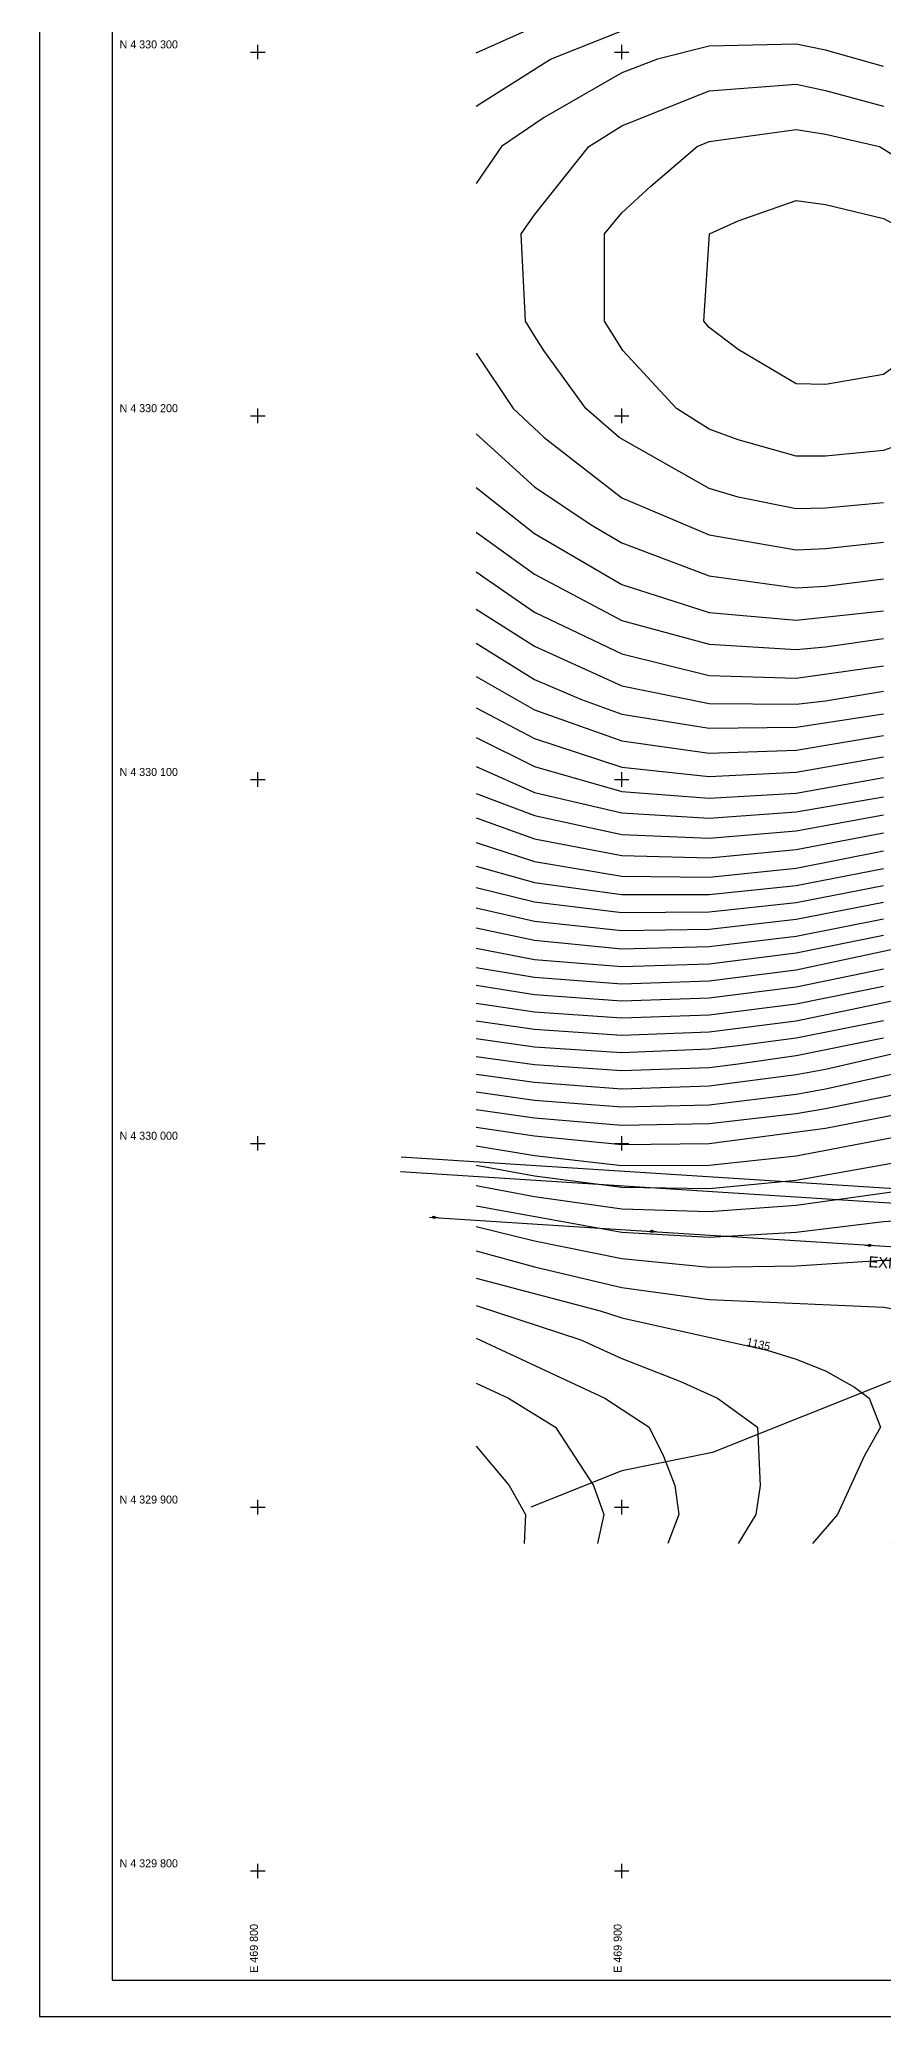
# Model space of a CAD drawing. Header units: metres. Extents: x 469740 to 470929, y 4329760 to 4330601.
# Drawn here: x 469740 to 469972, y 4329760 to 4330303 of the extents above; entities that cross this region are included whole.
import ezdxf
from ezdxf.enums import TextEntityAlignment as Align

# ---------------------------------------------------------------- set-up
doc = ezdxf.new("R2010")
doc.units = ezdxf.units.M
for name, color, linetype in [('EXISTING-OHL-33KV', 6, 'Continuous'), ('EXISTING-TRACK', 251, 'Continuous'), ('GRID-COORDINATES', 8, 'Continuous'), ('STREAM-DRY', 150, 'Continuous'), ('TITLE-FRAME', 7, 'Continuous'), ('TOPO-CONTOUR-MAJOR', 8, 'Continuous'), ('TOPO-CONTOUR-MINOR', 252, 'Continuous'), ('TOPO-TEXT', 8, 'Continuous')]:
    doc.layers.add(name, color=color, linetype=linetype)

# ---------------------------------------------------------------- blocks, each defined once
blk = doc.blocks.new('POLE_MV_CONCRETE')
blk.add_line((-1.2, 0), (1.2, 0))
blk.add_circle((0, 0), 0.35)
blk = doc.blocks.new('FRAME_A0')
at = {"layer": 'TITLE-FRAME'}
for points in [[(0, 0), (1189, 0), (1189, 841), (0, 841)], [(20, 10), (1179, 10), (1179, 831), (20, 831)]]:
    blk.add_lwpolyline(points, close=True, dxfattribs=at)

msp = doc.modelspace()

# ---------------------------------------------------------------- linework, layer by layer
at = {"layer": 'EXISTING-OHL-33KV'}
msp.add_lwpolyline([(469848.39, 4329979.66), (469908.27, 4329975.82), (469968.14, 4329971.98), (470028.02, 4329968.14), (470087.9, 4329964.3), (470147.77, 4329960.47), (470207.65, 4329956.63), (470267.53, 4329952.79), (470327.4, 4329948.95), (470387.28, 4329945.11), (470447.16, 4329941.27), (470507.04, 4329937.44), (470566.91, 4329933.6)], dxfattribs=at)
at = {"layer": 'EXISTING-TRACK'}
for p, q in [((469839.43, 4329996.26), (470577.92, 4329948.93)), ((469839.18, 4329992.27), (470577.66, 4329944.93))]:
    msp.add_line(p, q, dxfattribs=at)
at = {"layer": 'GRID-COORDINATES'}
for p, q in [((469798, 4330300), (469802, 4330300)), ((469800, 4330298), (469800, 4330302)), ((469898, 4330300), (469902, 4330300)), ((469900, 4330298), (469900, 4330302)), ((469800, 4330198), (469800, 4330202)), ((469900, 4330198), (469900, 4330202)), ((469798, 4330200), (469802, 4330200)), ((469898, 4330200), (469902, 4330200)), ((469798, 4330100), (469802, 4330100)), ((469800, 4330098), (469800, 4330102)), ((469898, 4330100), (469902, 4330100)), ((469900, 4330098), (469900, 4330102)), ((469798, 4330000), (469802, 4330000)), ((469800, 4329998), (469800, 4330002)), ((469898, 4330000), (469902, 4330000)), ((469900, 4329998), (469900, 4330002)), ((469800, 4329898), (469800, 4329902)), ((469900, 4329898), (469900, 4329902)), ((469798, 4329900), (469802, 4329900)), ((469898, 4329900), (469902, 4329900)), ((469798, 4329800), (469802, 4329800)), ((469800, 4329798), (469800, 4329802)), ((469898, 4329800), (469902, 4329800)), ((469900, 4329798), (469900, 4329802))]:
    msp.add_line(p, q, dxfattribs=at)
at = {"layer": 'STREAM-DRY'}
msp.add_lwpolyline([(470275, 4330000), (470237.5, 4330018.75), (470200, 4330025), (470150, 4330015), (470100, 4329995), (470025, 4329955), (469925, 4329915), (469900, 4329910), (469875, 4329900)], dxfattribs=at)
at = {"layer": 'TOPO-CONTOUR-MAJOR'}
for points in [[(469972, 4330296.07), (469956, 4330300.53), (469948, 4330302.13), (469924, 4330301.63), (469909.88, 4330298), (469900, 4330294.3), (469878.68, 4330282), (469867, 4330274), (469860, 4330263.89)], [(469860, 4330217.19), (469870.17, 4330202), (469878.66, 4330194), (469900, 4330177.43), (469924, 4330167.25), (469948, 4330163.19), (469956, 4330163.56), (469972, 4330165.28)], [(469860, 4330146.87), (469876, 4330136.71), (469900, 4330125.8), (469924, 4330120.94), (469948, 4330120.75), (469956, 4330121.68), (469972, 4330124.32)], [(469860, 4330103.62), (469876, 4330096.47), (469900, 4330090.83), (469924, 4330089.42), (469948, 4330091.13), (469972, 4330095.3)], [(469860, 4330070.3), (469876, 4330066.4), (469900, 4330063.47), (469924, 4330063.65), (469948, 4330066.26), (469972, 4330070.87)], [(469860, 4330043.46), (469876, 4330040.93), (469900, 4330039.19), (469924, 4330040), (469948, 4330043.03), (469972, 4330048.01)], [(469860, 4330019.04), (469876, 4330016.8), (469900, 4330015.03), (469924, 4330015.78), (469948, 4330018.9), (469956, 4330020.43), (470020, 4330035.11)], [(469860, 4329993.98), (469876, 4329991.06), (469900, 4329987.98), (469924, 4329987.6), (469948, 4329989.91), (470004, 4329999.9), (470019.41, 4330002), (470028, 4330002.61), (470052, 4330001.97), (470060, 4329999.83), (470068, 4329996.94), (470073.8, 4329994), (470076, 4329991.6), (470079.27, 4329986), (470082.61, 4329978), (470079.41, 4329970), (470074.18, 4329962), (470070.23, 4329954), (470065.41, 4329946), (470060, 4329938), (470051.52, 4329922), (470046.61, 4329914), (470033.41, 4329890)], [(469860, 4329962.98), (469894.04, 4329954), (469900, 4329952.04), (469940, 4329943.17), (469948, 4329940.69), (469956, 4329937.44), (469964, 4329932.95), (469967.98, 4329930), (469971.13, 4329922), (469966.63, 4329914), (469959.28, 4329898), (469952.47, 4329890)]]:
    msp.add_lwpolyline(points, dxfattribs=at)
at = {"layer": 'TOPO-CONTOUR-MINOR'}
for points in [[(469860, 4330299.75), (469876, 4330306.94)], [(469860, 4330285.15), (469880.46, 4330298), (469900, 4330305.8)], [(469972, 4330176.12), (469956, 4330174.6), (469948, 4330174.39), (469932, 4330177.66), (469924, 4330180.01), (469899.28, 4330194), (469890.12, 4330202), (469878.62, 4330218), (469876, 4330221.97), (469873.59, 4330226), (469872.35, 4330250), (469876, 4330255.23), (469890.95, 4330274), (469900, 4330279.69), (469924, 4330289.38), (469948, 4330291.16), (469956, 4330289.46), (469972, 4330285.13)], [(469860, 4330195.06), (469876, 4330180.45), (469891.65, 4330170), (469900, 4330165.12), (469924, 4330155.98), (469948, 4330152.7), (469956, 4330153.2), (469972, 4330155.18)], [(469860, 4330180.28), (469876, 4330167.69), (469900, 4330153.66), (469924, 4330145.91), (469948, 4330143.8), (469972, 4330146.38)], [(469860, 4330168.04), (469876, 4330156.44), (469900, 4330143.72), (469924, 4330137.21), (469948, 4330135.72), (469956, 4330136.53), (469972, 4330138.81)], [(469860, 4330157.15), (469876, 4330146.02), (469900, 4330134.57), (469924, 4330128.66), (469948, 4330127.87), (469972, 4330131.28)], [(469860, 4330137.51), (469876, 4330127.56), (469888.94, 4330122), (469900, 4330117.98), (469924, 4330114.13), (469948, 4330114.44), (469972, 4330118.09)], [(469860, 4330128.3), (469876, 4330119.18), (469900, 4330110.62), (469924, 4330107.31), (469948, 4330108.13), (469972, 4330112.16)], [(469860, 4330119.7), (469876, 4330111.34), (469900, 4330103.43), (469924, 4330100.81), (469948, 4330102.03), (469972, 4330106.24)], [(469860, 4330111.6), (469876, 4330103.64), (469900, 4330096.73), (469924, 4330094.91), (469948, 4330096.31), (469972, 4330100.58)], [(469860, 4330096.19), (469876, 4330090.1), (469900, 4330084.94), (469924, 4330083.92), (469948, 4330085.95), (469972, 4330090.34)], [(469860, 4330089.47), (469876, 4330083.73), (469900, 4330079.11), (469924, 4330078.49), (469948, 4330080.79), (469972, 4330085.38)], [(469860, 4330082.75), (469876, 4330077.48), (469900, 4330073.44), (469924, 4330073.2), (469948, 4330075.68), (469972, 4330080.44)], [(469860, 4330076.18), (469876, 4330071.68), (469900, 4330068.45), (469924, 4330068.43), (469948, 4330070.89), (469972, 4330075.54)], [(469860, 4330064.76), (469876, 4330061.12), (469900, 4330058.48), (469924, 4330058.87), (469948, 4330061.62), (469972, 4330066.32)], [(469860, 4330059.22), (469876, 4330055.84), (469900, 4330053.5), (469924, 4330054.09), (469948, 4330056.99), (469972, 4330061.76)], [(469860, 4330053.67), (469876, 4330050.56), (469900, 4330048.6), (469924, 4330049.33), (469948, 4330052.36), (469972, 4330057.21)], [(469860, 4330048.35), (469876, 4330045.72), (469900, 4330043.89), (469924, 4330044.66), (469948, 4330047.7), (469980, 4330054.57)], [(469860, 4330038.57), (469876, 4330036.14), (469900, 4330034.49), (469924, 4330035.33), (469948, 4330038.36), (469972, 4330043.26)], [(469860, 4330033.68), (469876, 4330031.36), (469900, 4330029.78), (469924, 4330030.66), (469948, 4330033.69), (469980, 4330040.4)], [(469860, 4330028.79), (469876, 4330026.57), (469900, 4330025.02), (469924, 4330026), (469932, 4330026.95), (469948, 4330029.02), (469972, 4330033.76)], [(469860, 4330023.91), (469876, 4330021.69), (469900, 4330020.04), (469924, 4330020.9), (469932, 4330021.9), (469948, 4330024.15), (469972, 4330029.01)], [(469860, 4330014.19), (469876, 4330011.9), (469900, 4330010.01), (469924, 4330010.61), (469948, 4330013.57), (469956, 4330015.03), (469980, 4330020.27)], [(469860, 4330004.47), (469876, 4330002.1), (469900, 4329999.68), (469924, 4330000), (469956, 4330004.14), (470028, 4330018.2)], [(469860, 4330009.33), (469876, 4330007), (469900, 4330004.98), (469924, 4330005.45), (469948, 4330008.22), (469956, 4330009.58), (469980, 4330014.47)], [(469860, 4329999.36), (469876, 4329996.64), (469900, 4329993.96), (469924, 4329993.98), (469948, 4329996.62), (469996, 4330005.73), (470020, 4330009.42), (470028, 4330010.41), (470052, 4330011.54), (470076, 4330009.84), (470092, 4330006.47), (470100, 4330004.31), (470104.24, 4330002), (470106.61, 4329994), (470104.91, 4329978), (470099.47, 4329970), (470091.49, 4329962), (470085.49, 4329954), (470072.15, 4329938), (470068, 4329932.17), (470056.65, 4329914), (470043.4, 4329890)], [(469860, 4329988.4), (469876, 4329985.37), (469900, 4329981.99), (469924, 4329981.23), (469948, 4329983.02), (469996, 4329989.67), (470004, 4329990.45), (470020, 4329990.93), (470028, 4329990.53), (470036, 4329988.61), (470044, 4329986.04), (470052, 4329982.02), (470056.75, 4329978), (470058.02, 4329970), (470054.66, 4329954), (470051.74, 4329946), (470047.39, 4329938), (470040.14, 4329922), (470035.64, 4329914), (470028, 4329898.66), (470022.47, 4329890)], [(469860, 4329982.83), (469900, 4329975.64), (469924, 4329974.19), (469948, 4329975.63), (469972, 4329978.53), (469996, 4329980.22), (470004, 4329980.18), (470020, 4329978.33), (470028, 4329974.98), (470033.19, 4329970), (470035.7, 4329962), (470037.39, 4329954), (470036.37, 4329946), (470028.46, 4329922), (470014.77, 4329898), (470009.08, 4329890)], [(469860, 4329977.11), (469876, 4329973.25), (469900, 4329968.37), (469924, 4329965.96), (469948, 4329966.36), (469972, 4329967.93), (469980, 4329967.93), (469996, 4329966.78), (470004, 4329964.29), (470007.67, 4329962), (470012, 4329958.68), (470016.71, 4329954), (470018.91, 4329946), (470016.21, 4329930), (470013.76, 4329922), (470004, 4329904.01), (470000.29, 4329898), (469993.5, 4329890)], [(469860, 4329970.45), (469876, 4329966.08), (469900, 4329960.4), (469924, 4329957.11), (469972, 4329955), (469978.09, 4329954), (469988, 4329949.7), (469993.81, 4329946), (469996, 4329939.42), (469997.63, 4329930), (469996.5, 4329922), (469981.4, 4329898), (469974.04, 4329890)], [(469860, 4329955.45), (469888.81, 4329946), (469900, 4329940.85), (469916, 4329934.67), (469926.35, 4329930), (469937.35, 4329922), (469938.05, 4329906), (469936.88, 4329898), (469932.04, 4329890)], [(469860, 4329946.42), (469895.38, 4329930), (469907.58, 4329922), (469911.45, 4329914), (469914.57, 4329906), (469915.7, 4329898), (469912.64, 4329890)], [(469860, 4329934.05), (469868.88, 4329930), (469881.85, 4329922), (469892.22, 4329906), (469895.1, 4329898), (469893.34, 4329890)], [(469860, 4329916.75), (469869.07, 4329906), (469873.57, 4329898), (469873.16, 4329890)]]:
    msp.add_lwpolyline(points, dxfattribs=at)
for points in [[(469900, 4330218.42), (469895.3, 4330226), (469895.31, 4330250), (469900, 4330255.8), (469908, 4330263.1), (469920.79, 4330274), (469924, 4330275.41), (469948, 4330278.68), (469956, 4330277.38), (469970.82, 4330274), (469980, 4330268.37), (470004.38, 4330250), (470010.39, 4330226), (470006.37, 4330218), (470004, 4330214.07), (469995, 4330202), (469980, 4330193.36), (469972, 4330190.48), (469956, 4330188.92), (469948, 4330188.87), (469932, 4330193.41), (469924, 4330196.29), (469915.07, 4330202), (469900.34, 4330218)], [(469924, 4330224.28), (469922.62, 4330226), (469924.12, 4330250), (469932, 4330253.64), (469948, 4330259.22), (469956, 4330258.12), (469972, 4330254.24), (469980, 4330250), (469986.89, 4330226), (469980, 4330217.25), (469972, 4330211.36), (469956, 4330208.62), (469948, 4330208.78), (469932, 4330218.26)]]:
    msp.add_lwpolyline(points, close=True, dxfattribs=at)

# ---------------------------------------------------------------- block references
at = {"layer": 'EXISTING-OHL-33KV', "rotation": -3.667788055531427}
for p in [(469848.39, 4329979.66), (469908.27, 4329975.82), (469968.14, 4329971.98)]:
    msp.add_blockref('POLE_MV_CONCRETE', p, dxfattribs=at)
at = {"layer": 'TITLE-FRAME'}
msp.add_blockref('FRAME_A0', (469740, 4329760), dxfattribs=at)

# ---------------------------------------------------------------- texts
at = {"layer": 'EXISTING-OHL-33KV'}
msp.add_text('EXISTING 33 kV OVERHEAD LINE (3x1/0 AWG)', height=3, rotation=-3.6678, dxfattribs=at).set_placement((469967.76, 4329965.99))
at = {"layer": 'GRID-COORDINATES'}
for s, p in [('N 4 330 300', (469762, 4330301)), ('N 4 330 200', (469762, 4330201)), ('N 4 330 100', (469762, 4330101)), ('N 4 330 000', (469762, 4330001)), ('N 4 329 900', (469762, 4329901)), ('N 4 329 800', (469762, 4329801))]:
    msp.add_text(s, height=2.2, dxfattribs=at).set_placement(p)
for s, p in [('E 469 800', (469800, 4329772)), ('E 469 900', (469900, 4329772))]:
    msp.add_text(s, height=2.2, rotation=90, dxfattribs=at).set_placement(p)
at = {"layer": 'TOPO-TEXT'}
msp.add_text('1135', height=2.2, rotation=-12.506, dxfattribs=at).set_placement((469937.36, 4329943.76), align=Align.CENTER)

doc.saveas('drawing.dxf')
